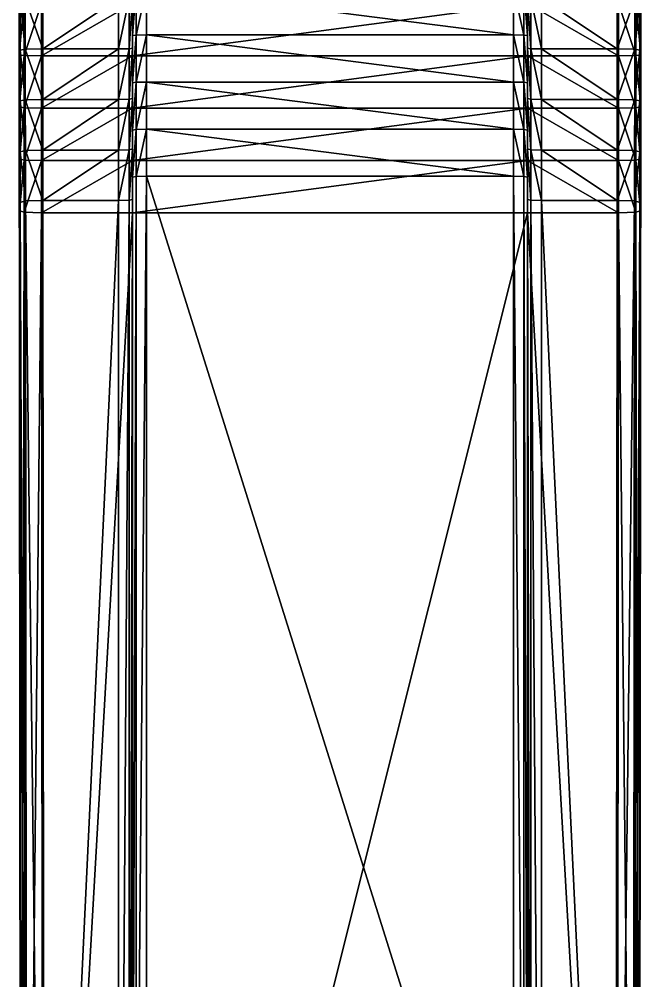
# Model space of a CAD drawing. Header units: metres. Extents: x -3624 to 1108, y -1406 to 909.
# Drawn here: x -693.3 to -649, y 566.1 to 634.7 of the extents above; entities that cross this region are included whole.
import ezdxf

# ---------------------------------------------------------------- set-up
doc = ezdxf.new("R2010")
doc.units = ezdxf.units.M

msp = doc.modelspace()

# ---------------------------------------------------------------- linework, layer by layer
for points in [[(-685.227, 899.025, 366.646), (-685.227, 785.077, 377.504), (-685.227, 508.727, 368.046)], [(-685.227, 874.83, 359.144), (-685.227, 899.025, 366.646), (-685.227, 508.727, 368.046)], [(-657.045, 508.727, 368.046), (-657.045, 785.077, 377.504), (-657.045, 899.025, 366.646)], [(-657.045, 508.727, 368.046), (-657.045, 899.025, 366.646), (-657.045, 874.83, 359.144)], [(-685.227, 874.009, 358.873), (-685.227, 874.83, 359.144), (-685.227, 508.727, 368.046)], [(-657.045, 508.727, 368.046), (-657.045, 874.83, 359.144), (-657.045, 874.009, 358.873)], [(-685.227, 873.226, 358.481), (-685.227, 874.009, 358.873), (-685.227, 508.727, 368.046)], [(-657.045, 508.727, 368.046), (-657.045, 874.009, 358.873), (-657.045, 873.226, 358.481)], [(-685.227, 872.523, 357.957), (-685.227, 873.226, 358.481), (-685.227, 508.727, 368.046)], [(-657.045, 763.264, 360.583), (-657.045, 508.727, 368.046), (-657.045, 873.226, 358.481)], [(-685.227, 766.642, 360.52), (-685.227, 872.523, 357.957), (-685.227, 508.727, 368.046)], [(-685.227, 785.077, 377.504), (-685.227, 647.085, 378.605), (-685.227, 509.396, 368.231)], [(-685.227, 785.077, 377.504), (-685.227, 509.396, 368.231), (-685.227, 509.035, 368.174)], [(-685.227, 785.077, 377.504), (-685.227, 509.035, 368.174), (-685.227, 508.727, 368.046)], [(-657.045, 509.396, 368.231), (-657.045, 647.085, 378.605), (-657.045, 785.077, 377.504)], [(-657.045, 509.035, 368.174), (-657.045, 509.396, 368.231), (-657.045, 785.077, 377.504)], [(-657.045, 508.727, 368.046), (-657.045, 509.035, 368.174), (-657.045, 785.077, 377.504)], [(-693.309, 771.043, 387.781), (-693.311, 647.087, 387.99), (-693.308, 632.208, 387.619)], [(-693.309, 771.043, 387.781), (-693.308, 632.208, 387.619), (-693.241, 632.547, 380.827)], [(-693.309, 771.043, 387.781), (-693.241, 632.547, 380.827), (-693.243, 636.178, 380.985)], [(-649.031, 632.547, 380.827), (-648.965, 632.208, 387.619), (-648.963, 771.043, 387.781)], [(-649.03, 636.178, 380.985), (-649.031, 632.547, 380.827), (-648.963, 771.043, 387.781)], [(-648.965, 632.208, 387.619), (-648.961, 647.087, 387.99), (-648.963, 771.043, 387.781)], [(-685.227, 763.264, 360.583), (-685.227, 766.642, 360.52), (-685.227, 508.727, 368.046)], [(-685.227, 759.889, 360.604), (-685.227, 763.264, 360.583), (-685.227, 508.727, 368.046)], [(-657.045, 763.264, 360.583), (-657.045, 759.889, 360.604), (-657.045, 508.727, 368.046)], [(-685.227, 647.079, 360.604), (-685.227, 759.889, 360.604), (-685.227, 508.727, 368.046)], [(-657.045, 759.889, 360.604), (-657.045, 647.079, 360.604), (-657.045, 508.727, 368.046)], [(-693.311, 647.087, 387.99), (-693.31, 639.643, 387.897), (-693.308, 632.208, 387.619)], [(-685.227, 647.085, 378.605), (-685.227, 639.876, 378.515), (-685.227, 632.676, 378.246)], [(-685.227, 647.085, 378.605), (-685.227, 632.676, 378.246), (-685.227, 509.396, 368.231)], [(-685.227, 643.704, 360.583), (-685.227, 647.079, 360.604), (-685.227, 508.727, 368.046)], [(-657.045, 632.676, 378.246), (-657.045, 639.876, 378.515), (-657.045, 647.085, 378.605)], [(-657.045, 509.396, 368.231), (-657.045, 632.676, 378.246), (-657.045, 647.085, 378.605)], [(-657.045, 647.079, 360.604), (-657.045, 643.704, 360.583), (-657.045, 508.727, 368.046)], [(-648.965, 632.208, 387.619), (-648.962, 639.643, 387.897), (-648.961, 647.087, 387.99)], [(-685.227, 640.326, 360.52), (-685.227, 643.704, 360.583), (-685.227, 508.727, 368.046)], [(-657.045, 643.704, 360.583), (-657.045, 640.326, 360.52), (-657.045, 508.727, 368.046)], [(-685.227, 636.949, 360.415), (-685.227, 640.326, 360.52), (-685.227, 508.727, 368.046)], [(-657.045, 640.326, 360.52), (-657.045, 636.949, 360.415), (-657.045, 508.727, 368.046)], [(-693.31, 639.643, 387.897), (-693.309, 635.925, 387.781), (-693.308, 632.208, 387.619)], [(-685.227, 639.876, 378.515), (-685.227, 636.275, 378.403), (-685.227, 632.676, 378.246)], [(-657.045, 632.676, 378.246), (-657.045, 636.275, 378.403), (-657.045, 639.876, 378.515)], [(-648.965, 632.208, 387.619), (-648.963, 635.925, 387.781), (-648.962, 639.643, 387.897)], [(-685.227, 633.574, 360.268), (-684.977, 633.611, 359.519), (-684.977, 636.977, 359.665)], [(-684.977, 636.977, 359.665), (-685.227, 636.949, 360.415), (-685.227, 633.574, 360.268)], [(-685.227, 633.574, 360.268), (-685.227, 636.949, 360.415), (-685.227, 508.727, 368.046)], [(-684.977, 633.611, 359.519), (-684.227, 633.624, 359.27), (-684.227, 636.986, 359.415)], [(-684.227, 636.986, 359.415), (-684.977, 636.977, 359.665), (-684.977, 633.611, 359.519)], [(-658.045, 633.624, 359.27), (-658.045, 636.986, 359.415), (-684.227, 636.986, 359.415)], [(-684.227, 636.986, 359.415), (-684.227, 633.624, 359.27), (-658.045, 633.624, 359.27)], [(-657.295, 633.611, 359.519), (-657.295, 636.977, 359.665), (-658.045, 636.986, 359.415)], [(-658.045, 636.986, 359.415), (-658.045, 633.624, 359.27), (-657.295, 633.611, 359.519)], [(-657.045, 633.574, 360.268), (-657.045, 636.949, 360.415), (-657.295, 636.977, 359.665)], [(-657.295, 636.977, 359.665), (-657.295, 633.611, 359.519), (-657.045, 633.574, 360.268)], [(-657.045, 636.949, 360.415), (-657.045, 633.574, 360.268), (-657.045, 508.727, 368.046)], [(-692.879, 632.609, 379.582), (-692.88, 636.225, 379.74), (-693.243, 636.178, 380.985)], [(-693.243, 636.178, 380.985), (-693.241, 632.547, 380.827), (-692.879, 632.609, 379.582)], [(-691.625, 632.626, 379.245), (-691.627, 636.238, 379.402), (-692.88, 636.225, 379.74)], [(-692.88, 636.225, 379.74), (-692.879, 632.609, 379.582), (-691.625, 632.626, 379.245)], [(-686.227, 636.238, 379.402), (-691.627, 636.238, 379.402), (-691.625, 632.626, 379.245)], [(-691.625, 632.626, 379.245), (-686.227, 632.626, 379.245), (-686.227, 636.238, 379.402)], [(-686.227, 632.626, 379.245), (-685.477, 632.639, 378.995), (-685.477, 636.248, 379.152)], [(-685.477, 636.248, 379.152), (-686.227, 636.238, 379.402), (-686.227, 632.626, 379.245)], [(-685.477, 632.639, 378.995), (-685.227, 632.676, 378.246), (-685.227, 636.275, 378.403)], [(-685.227, 636.275, 378.403), (-685.477, 636.248, 379.152), (-685.477, 632.639, 378.995)], [(-656.795, 632.639, 378.995), (-656.795, 636.248, 379.152), (-657.045, 636.275, 378.403)], [(-657.045, 636.275, 378.403), (-657.045, 632.676, 378.246), (-656.795, 632.639, 378.995)], [(-656.045, 632.626, 379.245), (-656.045, 636.238, 379.402), (-656.795, 636.248, 379.152)], [(-656.795, 636.248, 379.152), (-656.795, 632.639, 378.995), (-656.045, 632.626, 379.245)], [(-650.647, 632.626, 379.245), (-650.645, 636.238, 379.402), (-656.045, 636.238, 379.402)], [(-656.045, 636.238, 379.402), (-656.045, 632.626, 379.245), (-650.647, 632.626, 379.245)], [(-649.392, 636.225, 379.74), (-650.645, 636.238, 379.402), (-650.647, 632.626, 379.245)], [(-650.647, 632.626, 379.245), (-649.393, 632.609, 379.582), (-649.392, 636.225, 379.74)], [(-649.03, 636.178, 380.985), (-649.392, 636.225, 379.74), (-649.393, 632.609, 379.582)], [(-649.393, 632.609, 379.582), (-649.031, 632.547, 380.827), (-649.03, 636.178, 380.985)], [(-693.308, 632.208, 387.619), (-693.309, 635.925, 387.781), (-692.972, 635.878, 389.034)], [(-692.972, 635.878, 389.034), (-692.97, 632.146, 388.871), (-693.308, 632.208, 387.619)], [(-692.97, 632.146, 388.871), (-692.972, 635.878, 389.034), (-691.725, 635.865, 389.396)], [(-691.725, 635.865, 389.396), (-691.723, 632.128, 389.232), (-692.97, 632.146, 388.871)], [(-691.723, 632.128, 389.232), (-691.725, 635.865, 389.396), (-685.227, 635.865, 389.396)], [(-685.227, 635.865, 389.396), (-685.227, 632.128, 389.232), (-691.723, 632.128, 389.232)], [(-657.045, 635.865, 389.396), (-657.045, 632.128, 389.232), (-685.227, 632.128, 389.232)], [(-685.227, 632.128, 389.232), (-685.227, 635.865, 389.396), (-657.045, 635.865, 389.396)], [(-657.045, 635.865, 389.396), (-650.547, 635.865, 389.396), (-650.549, 632.128, 389.232)], [(-650.549, 632.128, 389.232), (-657.045, 632.128, 389.232), (-657.045, 635.865, 389.396)], [(-649.302, 632.146, 388.871), (-650.549, 632.128, 389.232), (-650.547, 635.865, 389.396)], [(-650.547, 635.865, 389.396), (-649.301, 635.878, 389.034), (-649.302, 632.146, 388.871)], [(-648.965, 632.208, 387.619), (-649.302, 632.146, 388.871), (-649.301, 635.878, 389.034)], [(-649.301, 635.878, 389.034), (-648.963, 635.925, 387.781), (-648.965, 632.208, 387.619)], [(-685.227, 630.201, 360.078), (-684.977, 630.248, 359.33), (-684.977, 633.611, 359.519)], [(-684.977, 633.611, 359.519), (-685.227, 633.574, 360.268), (-685.227, 630.201, 360.078)], [(-685.227, 630.201, 360.078), (-685.227, 633.574, 360.268), (-685.227, 508.727, 368.046)], [(-684.977, 630.248, 359.33), (-684.227, 630.263, 359.08), (-684.227, 633.624, 359.27)], [(-684.227, 633.624, 359.27), (-684.977, 633.611, 359.519), (-684.977, 630.248, 359.33)], [(-658.045, 630.263, 359.08), (-658.045, 633.624, 359.27), (-684.227, 633.624, 359.27)], [(-684.227, 633.624, 359.27), (-684.227, 630.263, 359.08), (-658.045, 630.263, 359.08)], [(-657.295, 630.248, 359.33), (-657.295, 633.611, 359.519), (-658.045, 633.624, 359.27)], [(-658.045, 633.624, 359.27), (-658.045, 630.263, 359.08), (-657.295, 630.248, 359.33)], [(-657.045, 630.201, 360.078), (-657.045, 633.574, 360.268), (-657.295, 633.611, 359.519)], [(-657.295, 633.611, 359.519), (-657.295, 630.248, 359.33), (-657.045, 630.201, 360.078)], [(-657.045, 633.574, 360.268), (-657.045, 630.201, 360.078), (-657.045, 508.727, 368.046)], [(-685.477, 629.033, 378.792), (-685.227, 629.079, 378.044), (-685.227, 632.676, 378.246)], [(-685.227, 632.676, 378.246), (-685.477, 632.639, 378.995), (-685.477, 629.033, 378.792)], [(-685.227, 632.676, 378.246), (-685.227, 629.079, 378.044), (-685.227, 625.485, 377.797)], [(-685.227, 632.676, 378.246), (-685.227, 625.485, 377.797), (-685.227, 509.396, 368.231)], [(-657.045, 625.485, 377.797), (-657.045, 629.079, 378.044), (-657.045, 632.676, 378.246)], [(-657.045, 509.396, 368.231), (-657.045, 625.485, 377.797), (-657.045, 632.676, 378.246)], [(-656.795, 629.033, 378.792), (-656.795, 632.639, 378.995), (-657.045, 632.676, 378.246)], [(-657.045, 632.676, 378.246), (-657.045, 629.079, 378.044), (-656.795, 629.033, 378.792)], [(-693.308, 632.208, 387.619), (-693.239, 628.917, 380.623), (-693.241, 632.547, 380.827)], [(-693.306, 628.494, 387.41), (-693.308, 632.208, 387.619), (-692.97, 632.146, 388.871)], [(-693.308, 632.208, 387.619), (-693.306, 628.494, 387.41), (-693.303, 624.783, 387.155)], [(-693.308, 632.208, 387.619), (-693.303, 624.783, 387.155), (-693.204, 508.689, 377.021)], [(-693.308, 632.208, 387.619), (-693.204, 508.689, 377.021), (-693.163, 501.162, 372.839)], [(-693.308, 632.208, 387.619), (-693.163, 501.162, 372.839), (-693.137, 509.109, 370.232)], [(-693.308, 632.208, 387.619), (-693.137, 509.109, 370.232), (-693.234, 621.672, 380.079)], [(-693.308, 632.208, 387.619), (-693.234, 621.672, 380.079), (-693.237, 625.291, 380.374)], [(-693.308, 632.208, 387.619), (-693.237, 625.291, 380.374), (-693.239, 628.917, 380.623)], [(-692.97, 632.146, 388.871), (-692.968, 628.416, 388.661), (-693.306, 628.494, 387.41)], [(-692.877, 628.995, 379.379), (-692.879, 632.609, 379.582), (-693.241, 632.547, 380.827)], [(-693.241, 632.547, 380.827), (-693.239, 628.917, 380.623), (-692.877, 628.995, 379.379)], [(-692.968, 628.416, 388.661), (-692.97, 632.146, 388.871), (-691.723, 632.128, 389.232)], [(-691.723, 632.128, 389.232), (-691.721, 628.395, 389.022), (-692.968, 628.416, 388.661)], [(-691.624, 629.017, 379.042), (-691.625, 632.626, 379.245), (-692.879, 632.609, 379.582)], [(-692.879, 632.609, 379.582), (-692.877, 628.995, 379.379), (-691.624, 629.017, 379.042)], [(-691.721, 628.395, 389.022), (-691.723, 632.128, 389.232), (-685.227, 632.128, 389.232)], [(-685.227, 632.128, 389.232), (-685.227, 628.395, 389.022), (-691.721, 628.395, 389.022)], [(-686.227, 632.626, 379.245), (-691.625, 632.626, 379.245), (-691.624, 629.017, 379.042)], [(-691.624, 629.017, 379.042), (-686.227, 629.017, 379.042), (-686.227, 632.626, 379.245)], [(-686.227, 629.017, 379.042), (-685.477, 629.033, 378.792), (-685.477, 632.639, 378.995)], [(-685.477, 632.639, 378.995), (-686.227, 632.626, 379.245), (-686.227, 629.017, 379.042)], [(-657.045, 632.128, 389.232), (-657.045, 628.395, 389.022), (-685.227, 628.395, 389.022)], [(-685.227, 628.395, 389.022), (-685.227, 632.128, 389.232), (-657.045, 632.128, 389.232)], [(-657.045, 632.128, 389.232), (-650.549, 632.128, 389.232), (-650.551, 628.395, 389.022)], [(-650.551, 628.395, 389.022), (-657.045, 628.395, 389.022), (-657.045, 632.128, 389.232)], [(-656.045, 629.017, 379.042), (-656.045, 632.626, 379.245), (-656.795, 632.639, 378.995)], [(-656.795, 632.639, 378.995), (-656.795, 629.033, 378.792), (-656.045, 629.017, 379.042)], [(-650.649, 629.017, 379.042), (-650.647, 632.626, 379.245), (-656.045, 632.626, 379.245)], [(-656.045, 632.626, 379.245), (-656.045, 629.017, 379.042), (-650.649, 629.017, 379.042)], [(-649.393, 632.609, 379.582), (-650.647, 632.626, 379.245), (-650.649, 629.017, 379.042)], [(-650.649, 629.017, 379.042), (-649.396, 628.995, 379.379), (-649.393, 632.609, 379.582)], [(-649.304, 628.416, 388.661), (-650.551, 628.395, 389.022), (-650.549, 632.128, 389.232)], [(-650.549, 632.128, 389.232), (-649.302, 632.146, 388.871), (-649.304, 628.416, 388.661)], [(-649.031, 632.547, 380.827), (-649.393, 632.609, 379.582), (-649.396, 628.995, 379.379)], [(-649.396, 628.995, 379.379), (-649.033, 628.917, 380.623), (-649.031, 632.547, 380.827)], [(-648.967, 628.494, 387.41), (-649.304, 628.416, 388.661), (-649.302, 632.146, 388.871)], [(-649.302, 632.146, 388.871), (-648.965, 632.208, 387.619), (-648.967, 628.494, 387.41)], [(-649.135, 509.109, 370.232), (-649.11, 501.162, 372.839), (-648.965, 632.208, 387.619)], [(-649.039, 621.672, 380.079), (-649.135, 509.109, 370.232), (-648.965, 632.208, 387.619)], [(-649.11, 501.162, 372.839), (-649.069, 508.689, 377.021), (-648.965, 632.208, 387.619)], [(-649.069, 508.689, 377.021), (-648.969, 624.783, 387.155), (-648.965, 632.208, 387.619)], [(-649.036, 625.291, 380.374), (-649.039, 621.672, 380.079), (-648.965, 632.208, 387.619)], [(-649.033, 628.917, 380.623), (-649.036, 625.291, 380.374), (-648.965, 632.208, 387.619)], [(-649.031, 632.547, 380.827), (-649.033, 628.917, 380.623), (-648.965, 632.208, 387.619)], [(-648.969, 624.783, 387.155), (-648.967, 628.494, 387.41), (-648.965, 632.208, 387.619)], [(-685.227, 626.83, 359.848), (-684.977, 626.886, 359.1), (-684.977, 630.248, 359.33)], [(-684.977, 630.248, 359.33), (-685.227, 630.201, 360.078), (-685.227, 626.83, 359.848)], [(-685.227, 626.83, 359.848), (-685.227, 630.201, 360.078), (-685.227, 508.727, 368.046)], [(-684.977, 626.886, 359.1), (-684.227, 626.905, 358.851), (-684.227, 630.263, 359.08)], [(-684.227, 630.263, 359.08), (-684.977, 630.248, 359.33), (-684.977, 626.886, 359.1)], [(-658.045, 626.905, 358.851), (-658.045, 630.263, 359.08), (-684.227, 630.263, 359.08)], [(-684.227, 630.263, 359.08), (-684.227, 626.905, 358.851), (-658.045, 626.905, 358.851)], [(-657.295, 626.886, 359.1), (-657.295, 630.248, 359.33), (-658.045, 630.263, 359.08)], [(-658.045, 630.263, 359.08), (-658.045, 626.905, 358.851), (-657.295, 626.886, 359.1)], [(-657.045, 626.83, 359.848), (-657.045, 630.201, 360.078), (-657.295, 630.248, 359.33)], [(-657.295, 630.248, 359.33), (-657.295, 626.886, 359.1), (-657.045, 626.83, 359.848)], [(-657.045, 630.201, 360.078), (-657.045, 626.83, 359.848), (-657.045, 508.727, 368.046)], [(-692.874, 625.384, 379.131), (-692.877, 628.995, 379.379), (-693.239, 628.917, 380.623)], [(-693.239, 628.917, 380.623), (-693.237, 625.291, 380.374), (-692.874, 625.384, 379.131)], [(-691.621, 625.41, 378.794), (-691.624, 629.017, 379.042), (-692.877, 628.995, 379.379)], [(-692.877, 628.995, 379.379), (-692.874, 625.384, 379.131), (-691.621, 625.41, 378.794)], [(-686.227, 629.017, 379.042), (-691.624, 629.017, 379.042), (-691.621, 625.41, 378.794)], [(-691.621, 625.41, 378.794), (-686.227, 625.41, 378.794), (-686.227, 629.017, 379.042)], [(-686.227, 625.41, 378.794), (-685.477, 625.429, 378.545), (-685.477, 629.033, 378.792)], [(-685.477, 629.033, 378.792), (-686.227, 629.017, 379.042), (-686.227, 625.41, 378.794)], [(-685.477, 625.429, 378.545), (-685.227, 625.485, 377.797), (-685.227, 629.079, 378.044)], [(-685.227, 629.079, 378.044), (-685.477, 629.033, 378.792), (-685.477, 625.429, 378.545)], [(-656.795, 625.429, 378.545), (-656.795, 629.033, 378.792), (-657.045, 629.079, 378.044)], [(-657.045, 629.079, 378.044), (-657.045, 625.485, 377.797), (-656.795, 625.429, 378.545)], [(-656.045, 625.41, 378.794), (-656.045, 629.017, 379.042), (-656.795, 629.033, 378.792)], [(-656.795, 629.033, 378.792), (-656.795, 625.429, 378.545), (-656.045, 625.41, 378.794)], [(-650.651, 625.41, 378.794), (-650.649, 629.017, 379.042), (-656.045, 629.017, 379.042)], [(-656.045, 629.017, 379.042), (-656.045, 625.41, 378.794), (-650.651, 625.41, 378.794)], [(-649.396, 628.995, 379.379), (-650.649, 629.017, 379.042), (-650.651, 625.41, 378.794)], [(-650.651, 625.41, 378.794), (-649.398, 625.384, 379.131), (-649.396, 628.995, 379.379)], [(-649.033, 628.917, 380.623), (-649.396, 628.995, 379.379), (-649.398, 625.384, 379.131)], [(-649.398, 625.384, 379.131), (-649.036, 625.291, 380.374), (-649.033, 628.917, 380.623)], [(-693.303, 624.783, 387.155), (-693.306, 628.494, 387.41), (-692.968, 628.416, 388.661)], [(-692.968, 628.416, 388.661), (-692.965, 624.689, 388.405), (-693.303, 624.783, 387.155)], [(-692.965, 624.689, 388.405), (-692.968, 628.416, 388.661), (-691.721, 628.395, 389.022)], [(-691.721, 628.395, 389.022), (-691.719, 624.663, 388.766), (-692.965, 624.689, 388.405)], [(-691.719, 624.663, 388.766), (-691.721, 628.395, 389.022), (-685.227, 628.395, 389.022)], [(-685.227, 628.395, 389.022), (-685.227, 624.663, 388.766), (-691.719, 624.663, 388.766)], [(-657.045, 628.395, 389.022), (-657.045, 624.663, 388.766), (-685.227, 624.663, 388.766)], [(-685.227, 624.663, 388.766), (-685.227, 628.395, 389.022), (-657.045, 628.395, 389.022)], [(-657.045, 628.395, 389.022), (-650.551, 628.395, 389.022), (-650.553, 624.663, 388.766)], [(-650.553, 624.663, 388.766), (-657.045, 624.663, 388.766), (-657.045, 628.395, 389.022)], [(-649.307, 624.689, 388.405), (-650.553, 624.663, 388.766), (-650.551, 628.395, 389.022)], [(-650.551, 628.395, 389.022), (-649.304, 628.416, 388.661), (-649.307, 624.689, 388.405)], [(-648.969, 624.783, 387.155), (-649.307, 624.689, 388.405), (-649.304, 628.416, 388.661)], [(-649.304, 628.416, 388.661), (-648.967, 628.494, 387.41), (-648.969, 624.783, 387.155)], [(-685.227, 623.466, 359.575), (-684.977, 623.529, 358.827), (-684.977, 626.886, 359.1)], [(-684.977, 626.886, 359.1), (-685.227, 626.83, 359.848), (-685.227, 623.466, 359.575)], [(-685.227, 623.466, 359.575), (-685.227, 626.83, 359.848), (-685.227, 508.727, 368.046)], [(-684.977, 623.529, 358.827), (-684.227, 623.55, 358.578), (-684.227, 626.905, 358.851)], [(-684.227, 626.905, 358.851), (-684.977, 626.886, 359.1), (-684.977, 623.529, 358.827)], [(-658.045, 623.55, 358.578), (-658.045, 626.905, 358.851), (-684.227, 626.905, 358.851)], [(-684.227, 626.905, 358.851), (-684.227, 623.55, 358.578), (-658.045, 623.55, 358.578)], [(-657.295, 623.529, 358.827), (-657.295, 626.886, 359.1), (-658.045, 626.905, 358.851)], [(-658.045, 626.905, 358.851), (-658.045, 623.55, 358.578), (-657.295, 623.529, 358.827)], [(-657.045, 623.466, 359.575), (-657.045, 626.83, 359.848), (-657.295, 626.886, 359.1)], [(-657.295, 626.886, 359.1), (-657.295, 623.529, 358.827), (-657.045, 623.466, 359.575)], [(-657.045, 626.83, 359.848), (-657.045, 623.466, 359.575), (-657.045, 532.138, 359.144)], [(-657.045, 626.83, 359.848), (-657.045, 532.138, 359.144), (-657.045, 508.727, 368.046)], [(-692.872, 621.777, 378.837), (-692.874, 625.384, 379.131), (-693.237, 625.291, 380.374)], [(-693.237, 625.291, 380.374), (-693.234, 621.672, 380.079), (-692.872, 621.777, 378.837)], [(-691.618, 621.807, 378.501), (-691.621, 625.41, 378.794), (-692.874, 625.384, 379.131)], [(-692.874, 625.384, 379.131), (-692.872, 621.777, 378.837), (-691.618, 621.807, 378.501)], [(-686.227, 625.41, 378.794), (-691.621, 625.41, 378.794), (-691.618, 621.807, 378.501)], [(-691.618, 621.807, 378.501), (-686.227, 621.807, 378.501), (-686.227, 625.41, 378.794)], [(-686.227, 621.807, 378.501), (-685.477, 621.828, 378.252), (-685.477, 625.429, 378.545)], [(-685.477, 625.429, 378.545), (-686.227, 625.41, 378.794), (-686.227, 621.807, 378.501)], [(-685.477, 621.828, 378.252), (-685.227, 621.891, 377.504), (-685.227, 625.485, 377.797)], [(-685.227, 625.485, 377.797), (-685.477, 625.429, 378.545), (-685.477, 621.828, 378.252)], [(-685.227, 625.485, 377.797), (-685.227, 621.891, 377.504), (-685.227, 509.396, 368.231)], [(-657.045, 509.396, 368.231), (-657.045, 621.891, 377.504), (-657.045, 625.485, 377.797)], [(-656.795, 621.828, 378.252), (-656.795, 625.429, 378.545), (-657.045, 625.485, 377.797)], [(-657.045, 625.485, 377.797), (-657.045, 621.891, 377.504), (-656.795, 621.828, 378.252)], [(-656.045, 621.807, 378.501), (-656.045, 625.41, 378.794), (-656.795, 625.429, 378.545)], [(-656.795, 625.429, 378.545), (-656.795, 621.828, 378.252), (-656.045, 621.807, 378.501)], [(-650.654, 621.807, 378.501), (-650.651, 625.41, 378.794), (-656.045, 625.41, 378.794)], [(-656.045, 625.41, 378.794), (-656.045, 621.807, 378.501), (-650.654, 621.807, 378.501)], [(-649.398, 625.384, 379.131), (-650.651, 625.41, 378.794), (-650.654, 621.807, 378.501)], [(-650.654, 621.807, 378.501), (-649.401, 621.777, 378.837), (-649.398, 625.384, 379.131)], [(-649.036, 625.291, 380.374), (-649.398, 625.384, 379.131), (-649.401, 621.777, 378.837)], [(-649.401, 621.777, 378.837), (-649.039, 621.672, 380.079), (-649.036, 625.291, 380.374)], [(-693.3, 621.07, 386.853), (-693.303, 624.783, 387.155), (-692.965, 624.689, 388.405)], [(-693.303, 624.783, 387.155), (-693.3, 621.07, 386.853), (-693.204, 508.689, 377.021)], [(-692.965, 624.689, 388.405), (-692.962, 620.964, 388.102), (-693.3, 621.07, 386.853)], [(-692.962, 620.964, 388.102), (-692.965, 624.689, 388.405), (-691.719, 624.663, 388.766)], [(-691.719, 624.663, 388.766), (-691.716, 620.935, 388.463), (-692.962, 620.964, 388.102)], [(-691.716, 620.935, 388.463), (-691.719, 624.663, 388.766), (-685.227, 624.663, 388.766)], [(-685.227, 624.663, 388.766), (-685.227, 620.935, 388.463), (-691.716, 620.935, 388.463)], [(-657.045, 624.663, 388.766), (-657.045, 620.935, 388.463), (-685.227, 620.935, 388.463)], [(-685.227, 620.935, 388.463), (-685.227, 624.663, 388.766), (-657.045, 624.663, 388.766)], [(-657.045, 624.663, 388.766), (-650.553, 624.663, 388.766), (-650.556, 620.935, 388.463)], [(-650.556, 620.935, 388.463), (-657.045, 620.935, 388.463), (-657.045, 624.663, 388.766)], [(-649.31, 620.964, 388.102), (-650.556, 620.935, 388.463), (-650.553, 624.663, 388.766)], [(-650.553, 624.663, 388.766), (-649.307, 624.689, 388.405), (-649.31, 620.964, 388.102)], [(-648.972, 621.07, 386.853), (-649.31, 620.964, 388.102), (-649.307, 624.689, 388.405)], [(-649.307, 624.689, 388.405), (-648.969, 624.783, 387.155), (-648.972, 621.07, 386.853)], [(-649.069, 508.689, 377.021), (-648.972, 621.07, 386.853), (-648.969, 624.783, 387.155)], [(-685.227, 540.015, 352.274), (-684.977, 540.12, 351.53), (-684.977, 623.529, 358.827)], [(-684.977, 623.529, 358.827), (-685.227, 623.466, 359.575), (-685.227, 540.015, 352.274)], [(-685.227, 535.055, 357.345), (-685.227, 540.015, 352.274), (-685.227, 623.466, 359.575)], [(-685.227, 534.445, 357.957), (-685.227, 535.055, 357.345), (-685.227, 623.466, 359.575)], [(-685.227, 533.742, 358.481), (-685.227, 534.445, 357.957), (-685.227, 623.466, 359.575)], [(-685.227, 532.958, 358.874), (-685.227, 533.742, 358.481), (-685.227, 623.466, 359.575)], [(-685.227, 532.958, 358.874), (-685.227, 623.466, 359.575), (-685.227, 508.727, 368.046)], [(-684.977, 540.12, 351.53), (-684.227, 540.155, 351.282), (-684.227, 623.55, 358.578)], [(-684.227, 623.55, 358.578), (-684.977, 623.529, 358.827), (-684.977, 540.12, 351.53)], [(-658.045, 540.155, 351.282), (-658.045, 623.55, 358.578), (-684.227, 623.55, 358.578)], [(-684.227, 623.55, 358.578), (-684.227, 540.155, 351.282), (-658.045, 540.155, 351.282)], [(-657.295, 540.12, 351.53), (-657.295, 623.529, 358.827), (-658.045, 623.55, 358.578)], [(-658.045, 623.55, 358.578), (-658.045, 540.155, 351.282), (-657.295, 540.12, 351.53)], [(-657.045, 540.015, 352.274), (-657.045, 623.466, 359.575), (-657.295, 623.529, 358.827)], [(-657.295, 623.529, 358.827), (-657.295, 540.12, 351.53), (-657.045, 540.015, 352.274)], [(-657.045, 623.466, 359.575), (-657.045, 540.015, 352.274), (-657.045, 535.055, 357.345)], [(-657.045, 623.466, 359.575), (-657.045, 535.055, 357.345), (-657.045, 534.445, 357.957)], [(-657.045, 623.466, 359.575), (-657.045, 534.445, 357.957), (-657.045, 533.742, 358.481)], [(-657.045, 623.466, 359.575), (-657.045, 533.742, 358.481), (-657.045, 532.958, 358.874)], [(-657.045, 623.466, 359.575), (-657.045, 532.958, 358.874), (-657.045, 532.138, 359.144)], [(-692.775, 509.286, 368.996), (-692.872, 621.777, 378.837), (-693.234, 621.672, 380.079)], [(-691.521, 509.335, 368.661), (-691.618, 621.807, 378.501), (-692.872, 621.777, 378.837)], [(-692.872, 621.777, 378.837), (-692.775, 509.286, 368.996), (-691.521, 509.335, 368.661)], [(-686.227, 621.807, 378.501), (-691.618, 621.807, 378.501), (-691.521, 509.335, 368.661)], [(-691.521, 509.335, 368.661), (-686.227, 509.335, 368.661), (-686.227, 621.807, 378.501)], [(-686.227, 509.335, 368.661), (-685.477, 509.35, 368.554), (-685.477, 621.828, 378.252)], [(-685.477, 621.828, 378.252), (-686.227, 621.807, 378.501), (-686.227, 509.335, 368.661)], [(-685.477, 509.35, 368.554), (-685.227, 509.396, 368.231), (-685.227, 621.891, 377.504)], [(-685.227, 621.891, 377.504), (-685.477, 621.828, 378.252), (-685.477, 509.35, 368.554)], [(-656.795, 509.35, 368.554), (-656.795, 621.828, 378.252), (-657.045, 621.891, 377.504)], [(-657.045, 621.891, 377.504), (-657.045, 509.396, 368.231), (-656.795, 509.35, 368.554)], [(-656.045, 509.335, 368.661), (-656.045, 621.807, 378.501), (-656.795, 621.828, 378.252)], [(-656.795, 621.828, 378.252), (-656.795, 509.35, 368.554), (-656.045, 509.335, 368.661)], [(-650.751, 509.335, 368.661), (-650.654, 621.807, 378.501), (-656.045, 621.807, 378.501)], [(-656.045, 621.807, 378.501), (-656.045, 509.335, 368.661), (-650.751, 509.335, 368.661)], [(-649.401, 621.777, 378.837), (-650.654, 621.807, 378.501), (-650.751, 509.335, 368.661)], [(-650.751, 509.335, 368.661), (-649.497, 509.286, 368.996), (-649.401, 621.777, 378.837)], [(-649.039, 621.672, 380.079), (-649.401, 621.777, 378.837), (-649.497, 509.286, 368.996)], [(-693.204, 508.689, 377.021), (-693.3, 621.07, 386.853), (-692.962, 620.964, 388.102)], [(-693.234, 621.672, 380.079), (-693.137, 509.109, 370.232), (-692.775, 509.286, 368.996)], [(-649.497, 509.286, 368.996), (-649.135, 509.109, 370.232), (-649.039, 621.672, 380.079)], [(-649.31, 620.964, 388.102), (-648.972, 621.07, 386.853), (-649.069, 508.689, 377.021)], [(-692.962, 620.964, 388.102), (-692.866, 508.513, 378.264), (-693.204, 508.689, 377.021)], [(-692.866, 508.513, 378.264), (-692.962, 620.964, 388.102), (-691.716, 620.935, 388.463)], [(-691.716, 620.935, 388.463), (-691.619, 508.463, 378.623), (-692.866, 508.513, 378.264)], [(-691.619, 508.463, 378.623), (-691.716, 620.935, 388.463), (-685.227, 620.935, 388.463)], [(-685.227, 620.935, 388.463), (-685.227, 508.463, 378.623), (-691.619, 508.463, 378.623)], [(-657.045, 620.935, 388.463), (-657.045, 508.463, 378.623), (-685.227, 508.463, 378.623)], [(-685.227, 508.463, 378.623), (-685.227, 620.935, 388.463), (-657.045, 620.935, 388.463)], [(-657.045, 620.935, 388.463), (-650.556, 620.935, 388.463), (-650.653, 508.463, 378.623)], [(-650.653, 508.463, 378.623), (-657.045, 508.463, 378.623), (-657.045, 620.935, 388.463)], [(-649.406, 508.513, 378.264), (-650.653, 508.463, 378.623), (-650.556, 620.935, 388.463)], [(-650.556, 620.935, 388.463), (-649.31, 620.964, 388.102), (-649.406, 508.513, 378.264)], [(-649.069, 508.689, 377.021), (-649.406, 508.513, 378.264), (-649.31, 620.964, 388.102)]]:
    msp.add_3dface(points)

doc.saveas('drawing.dxf')
